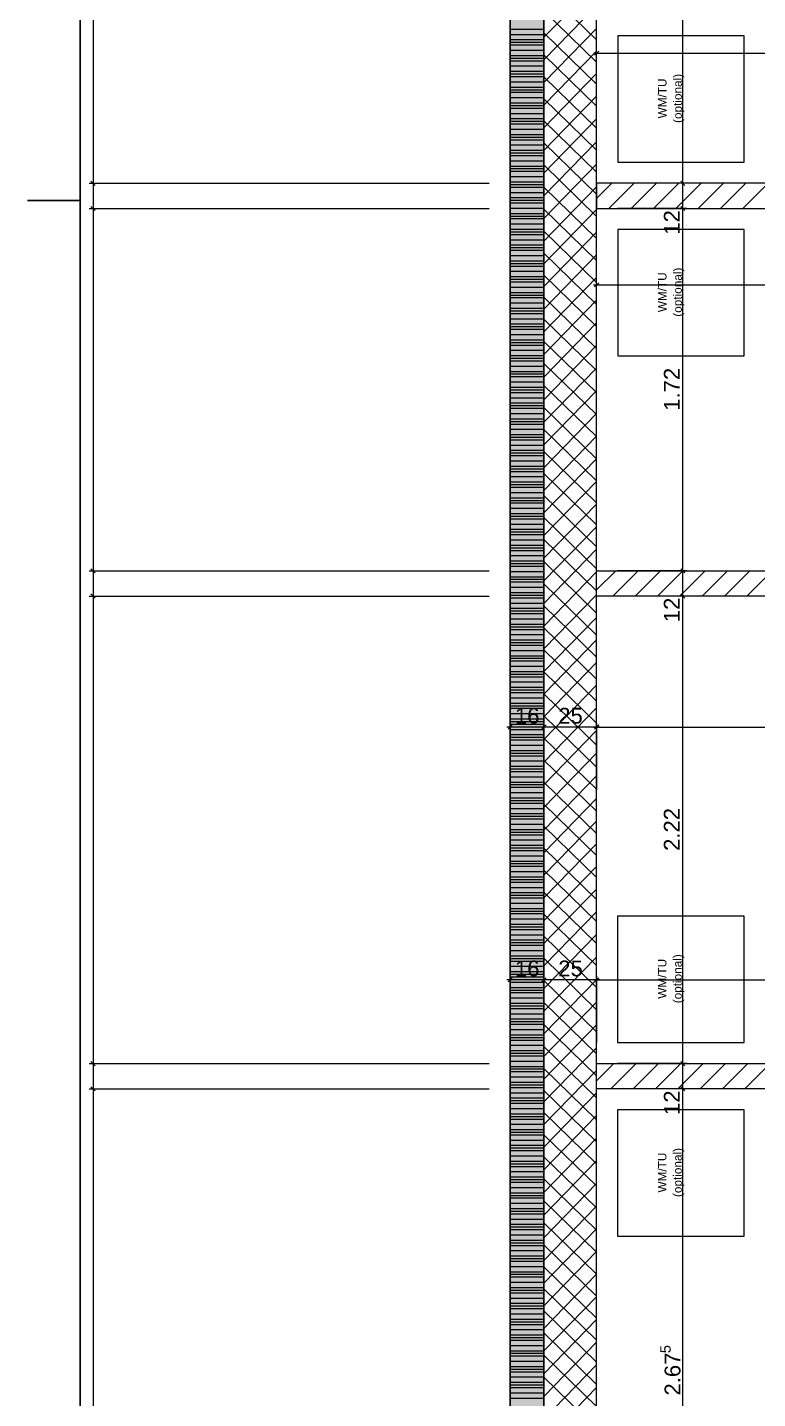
# Model space of a CAD drawing. Extents: x 0 to 1189, y 0 to 841.
# Drawn here: x 0 to 69.3, y 480.2 to 610.4 of the extents above; entities that cross this region are included whole.
import ezdxf
from ezdxf.lldxf.tags import DXFTag

# ---------------------------------------------------------------- set-up
doc = ezdxf.new("R2010")
doc.units = 0
doc.layers.get('0').update_dxf_attribs({"lineweight": 35})
for name, color, linetype, lineweight in [('211.5 Stahlbeton Kontur', 7, 'Continuous', 25), ('211.5 Stahlbeton Schraffur', 7, 'Continuous', 25), ('211.6 Mauerwerk Kontur', 7, 'Continuous', 25), ('211.6 Mauerwerk Schraffur', 7, 'Continuous', 25), ('225.2 Dämmung Aussen', 7, 'Continuous', 25), ('252.0 Spez. Sanitärapparate', 7, 'Continuous', 25), ('Bemassung', 7, 'Continuous', 25), ('X_Planrahmen', 7, 'Continuous', 25)]:
    doc.layers.add(name, color=color, linetype=linetype, lineweight=lineweight)
doc.styles.get("Standard").update_dxf_attribs({"font": 'arial.ttf'})
tags = doc.linetypes.add('Strich 2_1mm', pattern=[0.15, 0.1, -0.05]).pattern_tags.tags
tags[6:7] = [DXFTag(74, 4), DXFTag(75, 0), DXFTag(340, '0'), DXFTag(46, 1.0), DXFTag(50, 0.0), DXFTag(44, 0.0), DXFTag(45, 0.0)]
tags[4:5] = [DXFTag(74, 4), DXFTag(75, 0), DXFTag(340, '0'), DXFTag(46, 1.0), DXFTag(50, 0.0), DXFTag(44, 0.0), DXFTag(45, 0.0)]
tags = doc.linetypes.add('Wipeout_Contour', pattern=[1, 0, -1]).pattern_tags.tags
tags[6:7] = [DXFTag(74, 4), DXFTag(75, 0), DXFTag(340, '0'), DXFTag(46, 1.0), DXFTag(50, 0.0), DXFTag(44, 0.0), DXFTag(45, 0.0)]
tags[4:5] = [DXFTag(74, 4), DXFTag(75, 0), DXFTag(340, '0'), DXFTag(46, 1.0), DXFTag(50, 0.0), DXFTag(44, 0.0), DXFTag(45, 0.0)]

# ---------------------------------------------------------------- blocks, each defined once
blk = doc.blocks.new('Blockreferenz-A0SO6TNL06')
at = {"color": 0, "linetype": 'ByBlock', "lineweight": -2, "ltscale": 0.25}
for p, q in [((5, 836), (5, 5)), ((5, 594), (0, 594))]:
    blk.add_line(p, q, dxfattribs=at)
blk = doc.blocks.new('Referenz-A0SO6TOG06', base_point=(4.4, 96.7))
at = {"layer": '211.5 Stahlbeton Kontur', "color": 0, "lineweight": 18}
for p, q in [((49.04, 733.42), (49.04, 456.15)), ((54.04, 456.15), (54.04, 733.42))]:
    blk.add_line(p, q, dxfattribs=at)
at = {"layer": '211.5 Stahlbeton Schraffur', "color": 0, "lineweight": 13}
for p, q in [((49.04, 609.5), (54.04, 614.65)), ((54.04, 609.25), (49.04, 614.12)), ((49.04, 607.35), (54.04, 612.5)), ((54.04, 607.15), (49.04, 612.03)), ((49.04, 605.2), (54.04, 610.35)), ((54.04, 605.06), (49.04, 609.93)), ((49.04, 603.05), (54.04, 608.2)), ((54.04, 602.97), (49.04, 607.84)), ((49.04, 600.9), (54.04, 606.05)), ((54.04, 600.88), (49.04, 605.75)), ((49.04, 598.75), (54.04, 603.9)), ((54.04, 598.78), (49.04, 603.66)), ((49.04, 596.6), (54.04, 601.75)), ((54.04, 596.69), (49.04, 601.56)), ((49.04, 594.45), (54.04, 599.59)), ((54.04, 594.6), (49.04, 599.47)), ((49.04, 592.3), (54.04, 597.44)), ((54.04, 592.5), (49.04, 597.38)), ((49.04, 590.14), (54.04, 595.29)), ((54.04, 590.41), (49.04, 595.28)), ((54.04, 588.32), (49.04, 593.19)), ((49.04, 587.99), (54.04, 593.14)), ((54.04, 586.23), (49.04, 591.1)), ((49.04, 585.84), (54.04, 590.99)), ((54.04, 584.13), (49.04, 589.01)), ((49.04, 583.69), (54.04, 588.84)), ((54.04, 582.04), (49.04, 586.91)), ((49.04, 581.54), (54.04, 586.69)), ((54.04, 579.95), (49.04, 584.82)), ((49.04, 579.39), (54.04, 584.54)), ((54.04, 577.85), (49.04, 582.73)), ((49.04, 577.24), (54.04, 582.39)), ((54.04, 575.76), (49.04, 580.63)), ((49.04, 575.09), (54.04, 580.24)), ((54.04, 573.67), (49.04, 578.54)), ((49.04, 572.94), (54.04, 578.08)), ((54.04, 571.58), (49.04, 576.45)), ((49.04, 570.79), (54.04, 575.93)), ((54.04, 569.48), (49.04, 574.36)), ((49.04, 568.63), (54.04, 573.78)), ((54.04, 567.39), (49.04, 572.26)), ((49.04, 566.48), (54.04, 571.63)), ((54.04, 565.3), (49.04, 570.17)), ((49.04, 564.33), (54.04, 569.48)), ((54.04, 563.2), (49.04, 568.08)), ((49.04, 562.18), (54.04, 567.33)), ((54.04, 561.11), (49.04, 565.98)), ((49.04, 560.03), (54.04, 565.18)), ((54.04, 559.02), (49.04, 563.89)), ((49.04, 557.88), (54.04, 563.03)), ((54.04, 556.93), (49.04, 561.8)), ((49.04, 555.73), (54.04, 560.88)), ((54.04, 554.83), (49.04, 559.71)), ((49.04, 553.58), (54.04, 558.73)), ((54.04, 552.74), (49.04, 557.61)), ((49.04, 551.43), (54.04, 556.57)), ((54.04, 550.65), (49.04, 555.52)), ((49.04, 549.28), (54.04, 554.42)), ((54.04, 548.55), (49.04, 553.43)), ((49.04, 547.12), (54.04, 552.27)), ((54.04, 546.46), (49.04, 551.33)), ((49.04, 544.97), (54.04, 550.12)), ((54.04, 544.37), (49.04, 549.24)), ((49.04, 542.82), (54.04, 547.97)), ((54.04, 542.28), (49.04, 547.15)), ((49.04, 540.67), (54.04, 545.82)), ((54.04, 540.18), (49.04, 545.06)), ((49.04, 538.52), (54.04, 543.67)), ((54.04, 538.09), (49.04, 542.96)), ((49.04, 536.37), (54.04, 541.52)), ((54.04, 536), (49.04, 540.87)), ((49.04, 534.22), (54.04, 539.37)), ((54.04, 533.9), (49.04, 538.78)), ((49.04, 532.07), (54.04, 537.22)), ((54.04, 531.81), (49.04, 536.68)), ((49.04, 529.92), (54.04, 535.06)), ((54.04, 529.72), (49.04, 534.59)), ((49.04, 527.77), (54.04, 532.91)), ((54.04, 527.63), (49.04, 532.5)), ((49.04, 525.61), (54.04, 530.76)), ((54.04, 525.53), (49.04, 530.41)), ((49.04, 523.46), (54.04, 528.61)), ((54.04, 523.44), (49.04, 528.31)), ((49.04, 521.31), (54.04, 526.46)), ((54.04, 521.35), (49.04, 526.22)), ((49.04, 519.16), (54.04, 524.31)), ((54.04, 519.26), (49.04, 524.13)), ((49.04, 517.01), (54.04, 522.16)), ((54.04, 517.16), (49.04, 522.04)), ((49.04, 514.86), (54.04, 520.01)), ((54.04, 515.07), (49.04, 519.94)), ((49.04, 512.71), (54.04, 517.86)), ((54.04, 512.98), (49.04, 517.85)), ((54.04, 510.88), (49.04, 515.76)), ((49.04, 510.56), (54.04, 515.71)), ((54.04, 508.79), (49.04, 513.66)), ((49.04, 508.41), (54.04, 513.55)), ((54.04, 506.7), (49.04, 511.57)), ((49.04, 506.26), (54.04, 511.4)), ((54.04, 504.61), (49.04, 509.48)), ((49.04, 504.1), (54.04, 509.25)), ((54.04, 502.51), (49.04, 507.39)), ((49.04, 501.95), (54.04, 507.1)), ((54.04, 500.42), (49.04, 505.29)), ((49.04, 499.8), (54.04, 504.95)), ((54.04, 498.33), (49.04, 503.2)), ((49.04, 497.65), (54.04, 502.8)), ((54.04, 496.23), (49.04, 501.11)), ((49.04, 495.5), (54.04, 500.65)), ((54.04, 494.14), (49.04, 499.01)), ((49.04, 493.35), (54.04, 498.5)), ((54.04, 492.05), (49.04, 496.92)), ((49.04, 491.2), (54.04, 496.35)), ((54.04, 489.96), (49.04, 494.83)), ((49.04, 489.05), (54.04, 494.2)), ((54.04, 487.86), (49.04, 492.74)), ((49.04, 486.9), (54.04, 492.04)), ((54.04, 485.77), (49.04, 490.64)), ((49.04, 484.75), (54.04, 489.89)), ((54.04, 483.68), (49.04, 488.55)), ((49.04, 482.59), (54.04, 487.74)), ((54.04, 481.58), (49.04, 486.46)), ((49.04, 480.44), (54.04, 485.59)), ((54.04, 479.49), (49.04, 484.36)), ((49.04, 478.29), (54.04, 483.44)), ((54.04, 477.4), (49.04, 482.27)), ((49.04, 476.14), (54.04, 481.29))]:
    blk.add_line(p, q, dxfattribs=at)
at = {"layer": '211.6 Mauerwerk Kontur', "color": 0, "lineweight": 18}
for p, q in [((54.04, 595.64), (54.04, 593.24)), ((135.34, 595.64), (54.04, 595.64)), ((54.04, 593.24), (135.34, 593.24)), ((54.04, 556.44), (54.04, 558.84)), ((54.04, 558.84), (135.34, 558.84)), ((135.34, 556.44), (54.04, 556.44)), ((54.04, 512.04), (135.34, 512.04)), ((121.94, 509.64), (54.04, 509.64))]:
    blk.add_line(p, q, dxfattribs=at)
at = {"layer": '211.6 Mauerwerk Kontur', "color": 0, "lineweight": 13}
blk.add_line((54.04, 509.64), (54.04, 512.04), dxfattribs=at)
at = {"layer": '211.6 Mauerwerk Schraffur', "color": 0, "lineweight": 13}
for p, q in [((54.04, 594.2), (55.49, 595.64)), ((55.21, 593.24), (57.61, 595.64)), ((57.33, 593.24), (59.73, 595.64)), ((59.45, 593.24), (61.85, 595.64)), ((61.57, 593.24), (63.97, 595.64)), ((63.69, 593.24), (66.09, 595.64)), ((65.82, 593.24), (68.22, 595.64)), ((67.94, 593.24), (70.34, 595.64)), ((54.04, 557.02), (55.87, 558.84)), ((55.59, 556.44), (57.99, 558.84)), ((57.71, 556.44), (60.11, 558.84)), ((59.83, 556.44), (62.23, 558.84)), ((61.95, 556.44), (64.35, 558.84)), ((64.07, 556.44), (66.47, 558.84)), ((66.19, 556.44), (68.59, 558.84)), ((68.31, 556.44), (70.71, 558.84)), ((54.04, 510.41), (55.67, 512.04)), ((55.39, 509.64), (57.79, 512.04)), ((57.51, 509.64), (59.91, 512.04)), ((59.63, 509.64), (62.03, 512.04)), ((61.76, 509.64), (64.16, 512.04)), ((63.88, 509.64), (66.28, 512.04)), ((66, 509.64), (68.4, 512.04)), ((68.12, 509.64), (70.52, 512.04))]:
    blk.add_line(p, q, dxfattribs=at)
at = {"layer": '225.2 Dämmung Aussen', "color": 0, "linetype": 'Wipeout_Contour', "lineweight": 0, "ltscale": 21.881514}
for p, q in [((45.85, 733.42), (45.85, 456.15)), ((45.85, 733.42), (45.85, 456.15)), ((45.85, 733.42), (45.85, 456.15)), ((49.04, 456.15), (49.04, 733.42)), ((49.04, 456.15), (49.04, 733.42)), ((49.04, 456.15), (49.04, 733.42))]:
    blk.add_line(p, q, dxfattribs=at)
at = {"layer": '225.2 Dämmung Aussen', "color": 0, "lineweight": 13}
for p, q in [((45.85, 456.15), (45.85, 733.42)), ((49.04, 733.42), (49.04, 456.15)), ((45.85, 610.28), (49.04, 610.28)), ((45.85, 609.78), (49.04, 609.78)), ((45.85, 609.78), (49.04, 609.78)), ((45.85, 609.78), (49.04, 609.78)), ((45.85, 609.28), (49.04, 609.28)), ((45.85, 609.03), (49.04, 609.03)), ((45.85, 609.03), (49.04, 609.03)), ((45.85, 608.78), (49.04, 608.78)), ((45.85, 608.28), (49.04, 608.28)), ((45.85, 608.28), (49.04, 608.28)), ((45.85, 608.28), (49.04, 608.28)), ((45.85, 607.78), (49.04, 607.78)), ((45.85, 607.53), (49.04, 607.53)), ((45.85, 607.53), (49.04, 607.53)), ((45.85, 607.28), (49.04, 607.28)), ((45.85, 606.78), (49.04, 606.78)), ((45.85, 606.78), (49.04, 606.78)), ((45.85, 606.78), (49.04, 606.78)), ((45.85, 606.28), (49.04, 606.28)), ((45.85, 606.03), (49.04, 606.03)), ((45.85, 606.03), (49.04, 606.03)), ((45.85, 605.78), (49.04, 605.78)), ((45.85, 605.28), (49.04, 605.28)), ((45.85, 605.28), (49.04, 605.28)), ((45.85, 605.28), (49.04, 605.28)), ((45.85, 604.78), (49.04, 604.78)), ((45.85, 604.53), (49.04, 604.53)), ((45.85, 604.53), (49.04, 604.53)), ((45.85, 604.28), (49.04, 604.28)), ((45.85, 603.78), (49.04, 603.78)), ((45.85, 603.78), (49.04, 603.78)), ((45.85, 603.78), (49.04, 603.78)), ((45.85, 603.28), (49.04, 603.28)), ((45.85, 603.03), (49.04, 603.03)), ((45.85, 603.03), (49.04, 603.03)), ((45.85, 602.78), (49.04, 602.78)), ((45.85, 602.28), (49.04, 602.28)), ((45.85, 602.28), (49.04, 602.28)), ((45.85, 602.28), (49.04, 602.28)), ((45.85, 601.78), (49.04, 601.78)), ((45.85, 601.53), (49.04, 601.53)), ((45.85, 601.53), (49.04, 601.53)), ((45.85, 601.28), (49.04, 601.28)), ((45.85, 600.78), (49.04, 600.78)), ((45.85, 600.78), (49.04, 600.78)), ((45.85, 600.78), (49.04, 600.78)), ((45.85, 600.28), (49.04, 600.28)), ((45.85, 600.03), (49.04, 600.03)), ((45.85, 600.03), (49.04, 600.03)), ((45.85, 599.78), (49.04, 599.78)), ((45.85, 599.28), (49.04, 599.28)), ((45.85, 599.28), (49.04, 599.28)), ((45.85, 599.28), (49.04, 599.28)), ((45.85, 598.78), (49.04, 598.78)), ((45.85, 598.53), (49.04, 598.53)), ((45.85, 598.53), (49.04, 598.53)), ((45.85, 598.28), (49.04, 598.28)), ((45.85, 597.78), (49.04, 597.78)), ((45.85, 597.78), (49.04, 597.78)), ((45.85, 597.78), (49.04, 597.78)), ((45.85, 597.28), (49.04, 597.28)), ((45.85, 597.03), (49.04, 597.03)), ((45.85, 597.03), (49.04, 597.03)), ((45.85, 596.78), (49.04, 596.78)), ((45.85, 596.28), (49.04, 596.28)), ((45.85, 596.28), (49.04, 596.28)), ((45.85, 596.28), (49.04, 596.28)), ((45.85, 595.78), (49.04, 595.78)), ((45.85, 595.53), (49.04, 595.53)), ((45.85, 595.53), (49.04, 595.53)), ((45.85, 595.28), (49.04, 595.28)), ((45.85, 594.78), (49.04, 594.78)), ((45.85, 594.78), (49.04, 594.78)), ((45.85, 594.78), (49.04, 594.78)), ((45.85, 594.28), (49.04, 594.28)), ((45.85, 594.03), (49.04, 594.03)), ((45.85, 594.03), (49.04, 594.03)), ((45.85, 593.78), (49.04, 593.78)), ((45.85, 593.28), (49.04, 593.28)), ((45.85, 593.28), (49.04, 593.28)), ((45.85, 593.28), (49.04, 593.28)), ((45.85, 592.78), (49.04, 592.78)), ((45.85, 592.53), (49.04, 592.53)), ((45.85, 592.53), (49.04, 592.53)), ((45.85, 592.28), (49.04, 592.28)), ((45.85, 591.78), (49.04, 591.78)), ((45.85, 591.78), (49.04, 591.78)), ((45.85, 591.78), (49.04, 591.78)), ((45.85, 591.28), (49.04, 591.28)), ((45.85, 591.03), (49.04, 591.03)), ((45.85, 591.03), (49.04, 591.03)), ((45.85, 590.78), (49.04, 590.78)), ((45.85, 590.28), (49.04, 590.28)), ((45.85, 590.28), (49.04, 590.28)), ((45.85, 590.28), (49.04, 590.28)), ((45.85, 589.78), (49.04, 589.78)), ((45.85, 589.53), (49.04, 589.53)), ((45.85, 589.53), (49.04, 589.53)), ((45.85, 589.28), (49.04, 589.28)), ((45.85, 588.78), (49.04, 588.78)), ((45.85, 588.78), (49.04, 588.78)), ((45.85, 588.78), (49.04, 588.78)), ((45.85, 588.28), (49.04, 588.28)), ((45.85, 588.03), (49.04, 588.03)), ((45.85, 588.03), (49.04, 588.03)), ((45.85, 587.78), (49.04, 587.78)), ((45.85, 587.28), (49.04, 587.28)), ((45.85, 587.28), (49.04, 587.28)), ((45.85, 587.28), (49.04, 587.28)), ((45.85, 586.78), (49.04, 586.78)), ((45.85, 586.53), (49.04, 586.53)), ((45.85, 586.53), (49.04, 586.53)), ((45.85, 586.28), (49.04, 586.28)), ((45.85, 585.78), (49.04, 585.78)), ((45.85, 585.78), (49.04, 585.78)), ((45.85, 585.78), (49.04, 585.78)), ((45.85, 585.28), (49.04, 585.28)), ((45.85, 585.03), (49.04, 585.03)), ((45.85, 585.03), (49.04, 585.03)), ((45.85, 584.78), (49.04, 584.78)), ((45.85, 584.28), (49.04, 584.28)), ((45.85, 584.28), (49.04, 584.28)), ((45.85, 584.28), (49.04, 584.28)), ((45.85, 583.78), (49.04, 583.78)), ((45.85, 583.53), (49.04, 583.53)), ((45.85, 583.53), (49.04, 583.53)), ((45.85, 583.28), (49.04, 583.28)), ((45.85, 582.78), (49.04, 582.78)), ((45.85, 582.78), (49.04, 582.78)), ((45.85, 582.78), (49.04, 582.78)), ((45.85, 582.28), (49.04, 582.28)), ((45.85, 582.03), (49.04, 582.03)), ((45.85, 582.03), (49.04, 582.03)), ((45.85, 581.78), (49.04, 581.78)), ((45.85, 581.28), (49.04, 581.28)), ((45.85, 581.28), (49.04, 581.28)), ((45.85, 581.28), (49.04, 581.28)), ((45.85, 580.78), (49.04, 580.78)), ((45.85, 580.53), (49.04, 580.53)), ((45.85, 580.53), (49.04, 580.53)), ((45.85, 580.28), (49.04, 580.28)), ((45.85, 579.78), (49.04, 579.78)), ((45.85, 579.78), (49.04, 579.78)), ((45.85, 579.78), (49.04, 579.78)), ((45.85, 579.28), (49.04, 579.28)), ((45.85, 579.03), (49.04, 579.03)), ((45.85, 579.03), (49.04, 579.03)), ((45.85, 578.78), (49.04, 578.78)), ((45.85, 578.28), (49.04, 578.28)), ((45.85, 578.28), (49.04, 578.28)), ((45.85, 578.28), (49.04, 578.28)), ((45.85, 577.78), (49.04, 577.78)), ((45.85, 577.53), (49.04, 577.53)), ((45.85, 577.53), (49.04, 577.53)), ((45.85, 577.28), (49.04, 577.28)), ((45.85, 576.78), (49.04, 576.78)), ((45.85, 576.78), (49.04, 576.78)), ((45.85, 576.78), (49.04, 576.78)), ((45.85, 576.28), (49.04, 576.28)), ((45.85, 576.03), (49.04, 576.03)), ((45.85, 576.03), (49.04, 576.03)), ((45.85, 575.78), (49.04, 575.78)), ((45.85, 575.28), (49.04, 575.28)), ((45.85, 575.28), (49.04, 575.28)), ((45.85, 575.28), (49.04, 575.28)), ((45.85, 574.78), (49.04, 574.78)), ((45.85, 574.53), (49.04, 574.53)), ((45.85, 574.53), (49.04, 574.53)), ((45.85, 574.28), (49.04, 574.28)), ((45.85, 573.78), (49.04, 573.78)), ((45.85, 573.78), (49.04, 573.78)), ((45.85, 573.78), (49.04, 573.78)), ((45.85, 573.28), (49.04, 573.28)), ((45.85, 573.03), (49.04, 573.03)), ((45.85, 573.03), (49.04, 573.03)), ((45.85, 572.78), (49.04, 572.78)), ((45.85, 572.28), (49.04, 572.28)), ((45.85, 572.28), (49.04, 572.28)), ((45.85, 572.28), (49.04, 572.28)), ((45.85, 571.78), (49.04, 571.78)), ((45.85, 571.53), (49.04, 571.53)), ((45.85, 571.53), (49.04, 571.53)), ((45.85, 571.28), (49.04, 571.28)), ((45.85, 570.78), (49.04, 570.78)), ((45.85, 570.78), (49.04, 570.78)), ((45.85, 570.78), (49.04, 570.78)), ((45.85, 570.28), (49.04, 570.28)), ((45.85, 570.03), (49.04, 570.03)), ((45.85, 570.03), (49.04, 570.03)), ((45.85, 569.78), (49.04, 569.78)), ((45.85, 569.28), (49.04, 569.28)), ((45.85, 569.28), (49.04, 569.28)), ((45.85, 569.28), (49.04, 569.28)), ((45.85, 568.78), (49.04, 568.78)), ((45.85, 568.53), (49.04, 568.53)), ((45.85, 568.53), (49.04, 568.53)), ((45.85, 568.28), (49.04, 568.28)), ((45.85, 567.78), (49.04, 567.78)), ((45.85, 567.78), (49.04, 567.78)), ((45.85, 567.78), (49.04, 567.78)), ((45.85, 567.28), (49.04, 567.28)), ((45.85, 567.03), (49.04, 567.03)), ((45.85, 567.03), (49.04, 567.03)), ((45.85, 566.78), (49.04, 566.78)), ((45.85, 566.28), (49.04, 566.28)), ((45.85, 566.28), (49.04, 566.28)), ((45.85, 566.28), (49.04, 566.28)), ((45.85, 565.78), (49.04, 565.78)), ((45.85, 565.53), (49.04, 565.53)), ((45.85, 565.53), (49.04, 565.53)), ((45.85, 565.28), (49.04, 565.28)), ((45.85, 564.78), (49.04, 564.78)), ((45.85, 564.78), (49.04, 564.78)), ((45.85, 564.78), (49.04, 564.78)), ((45.85, 564.28), (49.04, 564.28)), ((45.85, 564.03), (49.04, 564.03)), ((45.85, 564.03), (49.04, 564.03)), ((45.85, 563.78), (49.04, 563.78)), ((45.85, 563.28), (49.04, 563.28)), ((45.85, 563.28), (49.04, 563.28)), ((45.85, 563.28), (49.04, 563.28)), ((45.85, 562.78), (49.04, 562.78)), ((45.85, 562.53), (49.04, 562.53)), ((45.85, 562.53), (49.04, 562.53)), ((45.85, 562.28), (49.04, 562.28)), ((45.85, 561.78), (49.04, 561.78)), ((45.85, 561.78), (49.04, 561.78)), ((45.85, 561.78), (49.04, 561.78)), ((45.85, 561.28), (49.04, 561.28)), ((45.85, 561.03), (49.04, 561.03)), ((45.85, 561.03), (49.04, 561.03)), ((45.85, 560.78), (49.04, 560.78)), ((45.85, 560.28), (49.04, 560.28)), ((45.85, 560.28), (49.04, 560.28)), ((45.85, 560.28), (49.04, 560.28)), ((45.85, 559.78), (49.04, 559.78)), ((45.85, 559.53), (49.04, 559.53)), ((45.85, 559.53), (49.04, 559.53)), ((45.85, 559.28), (49.04, 559.28)), ((45.85, 558.78), (49.04, 558.78)), ((45.85, 558.78), (49.04, 558.78)), ((45.85, 558.78), (49.04, 558.78)), ((45.85, 558.28), (49.04, 558.28)), ((45.85, 558.03), (49.04, 558.03)), ((45.85, 558.03), (49.04, 558.03)), ((45.85, 557.78), (49.04, 557.78)), ((45.85, 557.28), (49.04, 557.28)), ((45.85, 557.28), (49.04, 557.28)), ((45.85, 557.28), (49.04, 557.28)), ((45.85, 556.78), (49.04, 556.78)), ((45.85, 556.53), (49.04, 556.53)), ((45.85, 556.53), (49.04, 556.53)), ((45.85, 556.28), (49.04, 556.28)), ((45.85, 555.78), (49.04, 555.78)), ((45.85, 555.78), (49.04, 555.78)), ((45.85, 555.78), (49.04, 555.78)), ((45.85, 555.28), (49.04, 555.28)), ((45.85, 555.03), (49.04, 555.03)), ((45.85, 555.03), (49.04, 555.03)), ((45.85, 554.78), (49.04, 554.78)), ((45.85, 554.28), (49.04, 554.28)), ((45.85, 554.28), (49.04, 554.28)), ((45.85, 554.28), (49.04, 554.28)), ((45.85, 553.78), (49.04, 553.78)), ((45.85, 553.53), (49.04, 553.53)), ((45.85, 553.53), (49.04, 553.53)), ((45.85, 553.28), (49.04, 553.28)), ((45.85, 552.78), (49.04, 552.78)), ((45.85, 552.78), (49.04, 552.78)), ((45.85, 552.78), (49.04, 552.78)), ((45.85, 552.28), (49.04, 552.28)), ((45.85, 552.03), (49.04, 552.03)), ((45.85, 552.03), (49.04, 552.03)), ((45.85, 551.78), (49.04, 551.78)), ((45.85, 551.28), (49.04, 551.28)), ((45.85, 551.28), (49.04, 551.28)), ((45.85, 551.28), (49.04, 551.28)), ((45.85, 550.78), (49.04, 550.78)), ((45.85, 550.53), (49.04, 550.53)), ((45.85, 550.53), (49.04, 550.53)), ((45.85, 550.28), (49.04, 550.28)), ((45.85, 549.78), (49.04, 549.78)), ((45.85, 549.78), (49.04, 549.78)), ((45.85, 549.78), (49.04, 549.78)), ((45.85, 549.28), (49.04, 549.28)), ((45.85, 549.03), (49.04, 549.03)), ((45.85, 549.03), (49.04, 549.03)), ((45.85, 548.78), (49.04, 548.78)), ((45.85, 548.28), (49.04, 548.28)), ((45.85, 548.28), (49.04, 548.28)), ((45.85, 548.28), (49.04, 548.28)), ((45.85, 547.78), (49.04, 547.78)), ((45.85, 547.53), (49.04, 547.53)), ((45.85, 547.53), (49.04, 547.53)), ((45.85, 547.28), (49.04, 547.28)), ((45.85, 546.78), (49.04, 546.78)), ((45.85, 546.78), (49.04, 546.78)), ((45.85, 546.78), (49.04, 546.78)), ((45.85, 546.28), (49.04, 546.28)), ((45.85, 546.03), (49.04, 546.03)), ((45.85, 546.03), (49.04, 546.03)), ((45.85, 545.78), (49.04, 545.78)), ((45.85, 545.28), (49.04, 545.28)), ((45.85, 545.28), (49.04, 545.28)), ((45.85, 545.28), (49.04, 545.28)), ((45.85, 544.78), (49.04, 544.78)), ((45.85, 544.53), (49.04, 544.53)), ((45.85, 544.53), (49.04, 544.53)), ((45.85, 544.28), (49.04, 544.28)), ((45.85, 543.78), (49.04, 543.78)), ((45.85, 543.78), (49.04, 543.78)), ((45.85, 543.78), (49.04, 543.78)), ((45.85, 543.28), (49.04, 543.28)), ((45.85, 543.03), (49.04, 543.03)), ((45.85, 543.03), (49.04, 543.03)), ((45.85, 542.78), (49.04, 542.78)), ((45.85, 542.28), (49.04, 542.28)), ((45.85, 542.28), (49.04, 542.28)), ((45.85, 542.28), (49.04, 542.28)), ((45.85, 541.78), (49.04, 541.78)), ((45.85, 541.53), (49.04, 541.53)), ((45.85, 541.53), (49.04, 541.53)), ((45.85, 541.28), (49.04, 541.28)), ((45.85, 540.78), (49.04, 540.78)), ((45.85, 540.78), (49.04, 540.78)), ((45.85, 540.78), (49.04, 540.78)), ((45.85, 540.28), (49.04, 540.28)), ((45.85, 540.03), (49.04, 540.03)), ((45.85, 540.03), (49.04, 540.03)), ((45.85, 539.78), (49.04, 539.78)), ((45.85, 539.28), (49.04, 539.28)), ((45.85, 539.28), (49.04, 539.28)), ((45.85, 539.28), (49.04, 539.28)), ((45.85, 538.78), (49.04, 538.78)), ((45.85, 538.53), (49.04, 538.53)), ((45.85, 538.53), (49.04, 538.53)), ((45.85, 538.28), (49.04, 538.28)), ((45.85, 537.78), (49.04, 537.78)), ((45.85, 537.78), (49.04, 537.78)), ((45.85, 537.78), (49.04, 537.78)), ((45.85, 537.28), (49.04, 537.28)), ((45.85, 537.03), (49.04, 537.03)), ((45.85, 537.03), (49.04, 537.03)), ((45.85, 536.78), (49.04, 536.78)), ((45.85, 536.28), (49.04, 536.28)), ((45.85, 536.28), (49.04, 536.28)), ((45.85, 536.28), (49.04, 536.28)), ((45.85, 535.78), (49.04, 535.78)), ((45.85, 535.53), (49.04, 535.53)), ((45.85, 535.53), (49.04, 535.53)), ((45.85, 535.28), (49.04, 535.28)), ((45.85, 534.78), (49.04, 534.78)), ((45.85, 534.78), (49.04, 534.78)), ((45.85, 534.78), (49.04, 534.78)), ((45.85, 534.28), (49.04, 534.28)), ((45.85, 534.03), (49.04, 534.03)), ((45.85, 534.03), (49.04, 534.03)), ((45.85, 533.78), (49.04, 533.78)), ((45.85, 533.28), (49.04, 533.28)), ((45.85, 533.28), (49.04, 533.28)), ((45.85, 533.28), (49.04, 533.28)), ((45.85, 532.78), (49.04, 532.78)), ((45.85, 532.53), (49.04, 532.53)), ((45.85, 532.53), (49.04, 532.53)), ((45.85, 532.28), (49.04, 532.28)), ((45.85, 531.78), (49.04, 531.78)), ((45.85, 531.78), (49.04, 531.78)), ((45.85, 531.78), (49.04, 531.78)), ((45.85, 531.28), (49.04, 531.28)), ((45.85, 531.03), (49.04, 531.03)), ((45.85, 531.03), (49.04, 531.03)), ((45.85, 530.78), (49.04, 530.78)), ((45.85, 530.28), (49.04, 530.28)), ((45.85, 530.28), (49.04, 530.28)), ((45.85, 530.28), (49.04, 530.28)), ((45.85, 529.78), (49.04, 529.78)), ((45.85, 529.53), (49.04, 529.53)), ((45.85, 529.53), (49.04, 529.53)), ((45.85, 529.28), (49.04, 529.28)), ((45.85, 528.78), (49.04, 528.78)), ((45.85, 528.78), (49.04, 528.78)), ((45.85, 528.78), (49.04, 528.78)), ((45.85, 528.28), (49.04, 528.28)), ((45.85, 528.03), (49.04, 528.03)), ((45.85, 528.03), (49.04, 528.03)), ((45.85, 527.78), (49.04, 527.78)), ((45.85, 527.28), (49.04, 527.28)), ((45.85, 527.28), (49.04, 527.28)), ((45.85, 527.28), (49.04, 527.28)), ((45.85, 526.78), (49.04, 526.78)), ((45.85, 526.53), (49.04, 526.53)), ((45.85, 526.53), (49.04, 526.53)), ((45.85, 526.28), (49.04, 526.28)), ((45.85, 525.78), (49.04, 525.78)), ((45.85, 525.78), (49.04, 525.78)), ((45.85, 525.78), (49.04, 525.78)), ((45.85, 525.28), (49.04, 525.28)), ((45.85, 525.03), (49.04, 525.03)), ((45.85, 525.03), (49.04, 525.03)), ((45.85, 524.78), (49.04, 524.78)), ((45.85, 524.28), (49.04, 524.28)), ((45.85, 524.28), (49.04, 524.28)), ((45.85, 524.28), (49.04, 524.28)), ((45.85, 523.78), (49.04, 523.78)), ((45.85, 523.53), (49.04, 523.53)), ((45.85, 523.53), (49.04, 523.53)), ((45.85, 523.28), (49.04, 523.28)), ((45.85, 522.78), (49.04, 522.78)), ((45.85, 522.78), (49.04, 522.78)), ((45.85, 522.78), (49.04, 522.78)), ((45.85, 522.28), (49.04, 522.28)), ((45.85, 522.03), (49.04, 522.03)), ((45.85, 522.03), (49.04, 522.03)), ((45.85, 521.78), (49.04, 521.78)), ((45.85, 521.28), (49.04, 521.28)), ((45.85, 521.28), (49.04, 521.28)), ((45.85, 521.28), (49.04, 521.28)), ((45.85, 520.78), (49.04, 520.78)), ((45.85, 520.53), (49.04, 520.53)), ((45.85, 520.53), (49.04, 520.53)), ((45.85, 520.28), (49.04, 520.28)), ((45.85, 519.78), (49.04, 519.78)), ((45.85, 519.78), (49.04, 519.78)), ((45.85, 519.78), (49.04, 519.78)), ((45.85, 519.28), (49.04, 519.28)), ((45.85, 519.03), (49.04, 519.03)), ((45.85, 519.03), (49.04, 519.03)), ((45.85, 518.78), (49.04, 518.78)), ((45.85, 518.28), (49.04, 518.28)), ((45.85, 518.28), (49.04, 518.28)), ((45.85, 518.28), (49.04, 518.28)), ((45.85, 517.78), (49.04, 517.78)), ((45.85, 517.53), (49.04, 517.53)), ((45.85, 517.53), (49.04, 517.53)), ((45.85, 517.28), (49.04, 517.28)), ((45.85, 516.78), (49.04, 516.78)), ((45.85, 516.78), (49.04, 516.78)), ((45.85, 516.78), (49.04, 516.78)), ((45.85, 516.28), (49.04, 516.28)), ((45.85, 516.03), (49.04, 516.03)), ((45.85, 516.03), (49.04, 516.03)), ((45.85, 515.78), (49.04, 515.78)), ((45.85, 515.28), (49.04, 515.28)), ((45.85, 515.28), (49.04, 515.28)), ((45.85, 515.28), (49.04, 515.28)), ((45.85, 514.78), (49.04, 514.78)), ((45.85, 514.53), (49.04, 514.53)), ((45.85, 514.53), (49.04, 514.53)), ((45.85, 514.28), (49.04, 514.28)), ((45.85, 513.78), (49.04, 513.78)), ((45.85, 513.78), (49.04, 513.78)), ((45.85, 513.78), (49.04, 513.78)), ((45.85, 513.28), (49.04, 513.28)), ((45.85, 513.03), (49.04, 513.03)), ((45.85, 513.03), (49.04, 513.03)), ((45.85, 512.78), (49.04, 512.78)), ((45.85, 512.28), (49.04, 512.28)), ((45.85, 512.28), (49.04, 512.28)), ((45.85, 512.28), (49.04, 512.28)), ((45.85, 511.78), (49.04, 511.78)), ((45.85, 511.53), (49.04, 511.53)), ((45.85, 511.53), (49.04, 511.53)), ((45.85, 511.28), (49.04, 511.28)), ((45.85, 510.78), (49.04, 510.78)), ((45.85, 510.78), (49.04, 510.78)), ((45.85, 510.78), (49.04, 510.78)), ((45.85, 510.28), (49.04, 510.28)), ((45.85, 510.03), (49.04, 510.03)), ((45.85, 510.03), (49.04, 510.03)), ((45.85, 509.78), (49.04, 509.78)), ((45.85, 509.28), (49.04, 509.28)), ((45.85, 509.28), (49.04, 509.28)), ((45.85, 509.28), (49.04, 509.28)), ((45.85, 508.78), (49.04, 508.78)), ((45.85, 508.53), (49.04, 508.53)), ((45.85, 508.53), (49.04, 508.53)), ((45.85, 508.28), (49.04, 508.28)), ((45.85, 507.78), (49.04, 507.78)), ((45.85, 507.78), (49.04, 507.78)), ((45.85, 507.78), (49.04, 507.78)), ((45.85, 507.28), (49.04, 507.28)), ((45.85, 507.03), (49.04, 507.03)), ((45.85, 507.03), (49.04, 507.03)), ((45.85, 506.78), (49.04, 506.78)), ((45.85, 506.28), (49.04, 506.28)), ((45.85, 506.28), (49.04, 506.28)), ((45.85, 506.28), (49.04, 506.28)), ((45.85, 505.78), (49.04, 505.78)), ((45.85, 505.53), (49.04, 505.53)), ((45.85, 505.53), (49.04, 505.53)), ((45.85, 505.28), (49.04, 505.28)), ((45.85, 504.78), (49.04, 504.78)), ((45.85, 504.78), (49.04, 504.78)), ((45.85, 504.78), (49.04, 504.78)), ((45.85, 504.28), (49.04, 504.28)), ((45.85, 504.03), (49.04, 504.03)), ((45.85, 504.03), (49.04, 504.03)), ((45.85, 503.78), (49.04, 503.78)), ((45.85, 503.28), (49.04, 503.28)), ((45.85, 503.28), (49.04, 503.28)), ((45.85, 503.28), (49.04, 503.28)), ((45.85, 502.78), (49.04, 502.78)), ((45.85, 502.53), (49.04, 502.53)), ((45.85, 502.53), (49.04, 502.53)), ((45.85, 502.28), (49.04, 502.28)), ((45.85, 501.78), (49.04, 501.78)), ((45.85, 501.78), (49.04, 501.78)), ((45.85, 501.78), (49.04, 501.78)), ((45.85, 501.28), (49.04, 501.28)), ((45.85, 501.03), (49.04, 501.03)), ((45.85, 501.03), (49.04, 501.03)), ((45.85, 500.78), (49.04, 500.78)), ((45.85, 500.28), (49.04, 500.28)), ((45.85, 500.28), (49.04, 500.28)), ((45.85, 500.28), (49.04, 500.28)), ((45.85, 499.78), (49.04, 499.78)), ((45.85, 499.53), (49.04, 499.53)), ((45.85, 499.53), (49.04, 499.53)), ((45.85, 499.28), (49.04, 499.28)), ((45.85, 498.78), (49.04, 498.78)), ((45.85, 498.78), (49.04, 498.78)), ((45.85, 498.78), (49.04, 498.78)), ((45.85, 498.28), (49.04, 498.28)), ((45.85, 498.03), (49.04, 498.03)), ((45.85, 498.03), (49.04, 498.03)), ((45.85, 497.78), (49.04, 497.78)), ((45.85, 497.28), (49.04, 497.28)), ((45.85, 497.28), (49.04, 497.28)), ((45.85, 497.28), (49.04, 497.28)), ((45.85, 496.78), (49.04, 496.78)), ((45.85, 496.53), (49.04, 496.53)), ((45.85, 496.53), (49.04, 496.53)), ((45.85, 496.28), (49.04, 496.28)), ((45.85, 495.78), (49.04, 495.78)), ((45.85, 495.78), (49.04, 495.78)), ((45.85, 495.78), (49.04, 495.78)), ((45.85, 495.28), (49.04, 495.28)), ((45.85, 495.03), (49.04, 495.03)), ((45.85, 495.03), (49.04, 495.03)), ((45.85, 494.78), (49.04, 494.78)), ((45.85, 494.28), (49.04, 494.28)), ((45.85, 494.28), (49.04, 494.28)), ((45.85, 494.28), (49.04, 494.28)), ((45.85, 493.78), (49.04, 493.78)), ((45.85, 493.53), (49.04, 493.53)), ((45.85, 493.53), (49.04, 493.53)), ((45.85, 493.28), (49.04, 493.28)), ((45.85, 492.78), (49.04, 492.78)), ((45.85, 492.78), (49.04, 492.78)), ((45.85, 492.78), (49.04, 492.78)), ((45.85, 492.28), (49.04, 492.28)), ((45.85, 492.03), (49.04, 492.03)), ((45.85, 492.03), (49.04, 492.03)), ((45.85, 491.78), (49.04, 491.78)), ((45.85, 491.28), (49.04, 491.28)), ((45.85, 491.28), (49.04, 491.28)), ((45.85, 491.28), (49.04, 491.28)), ((45.85, 490.78), (49.04, 490.78)), ((45.85, 490.53), (49.04, 490.53)), ((45.85, 490.53), (49.04, 490.53)), ((45.85, 490.28), (49.04, 490.28)), ((45.85, 489.78), (49.04, 489.78)), ((45.85, 489.78), (49.04, 489.78)), ((45.85, 489.78), (49.04, 489.78)), ((45.85, 489.28), (49.04, 489.28)), ((45.85, 489.03), (49.04, 489.03)), ((45.85, 489.03), (49.04, 489.03)), ((45.85, 488.78), (49.04, 488.78)), ((45.85, 488.28), (49.04, 488.28)), ((45.85, 488.28), (49.04, 488.28)), ((45.85, 488.28), (49.04, 488.28)), ((45.85, 487.78), (49.04, 487.78)), ((45.85, 487.53), (49.04, 487.53)), ((45.85, 487.53), (49.04, 487.53)), ((45.85, 487.28), (49.04, 487.28)), ((45.85, 486.78), (49.04, 486.78)), ((45.85, 486.78), (49.04, 486.78)), ((45.85, 486.78), (49.04, 486.78)), ((45.85, 486.28), (49.04, 486.28)), ((45.85, 486.03), (49.04, 486.03)), ((45.85, 486.03), (49.04, 486.03)), ((45.85, 485.78), (49.04, 485.78)), ((45.85, 485.28), (49.04, 485.28)), ((45.85, 485.28), (49.04, 485.28)), ((45.85, 485.28), (49.04, 485.28)), ((45.85, 484.78), (49.04, 484.78)), ((45.85, 484.53), (49.04, 484.53)), ((45.85, 484.53), (49.04, 484.53)), ((45.85, 484.28), (49.04, 484.28)), ((45.85, 483.78), (49.04, 483.78)), ((45.85, 483.78), (49.04, 483.78)), ((45.85, 483.78), (49.04, 483.78)), ((45.85, 483.28), (49.04, 483.28)), ((45.85, 483.03), (49.04, 483.03)), ((45.85, 483.03), (49.04, 483.03)), ((45.85, 482.78), (49.04, 482.78)), ((45.85, 482.28), (49.04, 482.28)), ((45.85, 482.28), (49.04, 482.28)), ((45.85, 482.28), (49.04, 482.28)), ((45.85, 481.78), (49.04, 481.78)), ((45.85, 481.53), (49.04, 481.53)), ((45.85, 481.53), (49.04, 481.53)), ((45.85, 481.28), (49.04, 481.28)), ((45.85, 480.78), (49.04, 480.78)), ((45.85, 480.78), (49.04, 480.78)), ((45.85, 480.78), (49.04, 480.78)), ((45.85, 480.28), (49.04, 480.28))]:
    blk.add_line(p, q, dxfattribs=at)
at = {"layer": '225.2 Dämmung Aussen', "color": 7, "linetype": 'Wipeout_Contour', "lineweight": 0, "ltscale": 21.881514, "true_color": 0xffffff}
for points in [[(45.85, 456.15), (49.04, 456.15), (45.85, 733.42)], [(49.04, 456.15), (45.85, 733.42), (49.04, 733.42)], [(45.85, 456.15), (49.04, 456.15), (45.85, 733.42)], [(49.04, 456.15), (45.85, 733.42), (49.04, 733.42)], [(45.85, 456.15), (49.04, 456.15), (45.85, 733.42)], [(49.04, 456.15), (45.85, 733.42), (49.04, 733.42)]]:
    blk.add_solid(points, dxfattribs=at)
at = {"layer": '252.0 Spez. Sanitärapparate', "color": 0, "linetype": 'Strich 2_1mm', "lineweight": 13, "ltscale": 0.13}
for p, q in [((68.05, 609.64), (56.05, 609.64)), ((56.05, 609.64), (56.05, 597.64)), ((68.05, 597.64), (68.05, 609.64)), ((56.05, 597.64), (68.05, 597.64)), ((68.05, 591.24), (56.05, 591.24)), ((56.05, 591.24), (56.05, 579.24)), ((68.05, 579.24), (68.05, 591.24)), ((56.05, 579.24), (68.05, 579.24)), ((68.04, 526.04), (56.04, 526.04)), ((56.04, 526.04), (56.04, 514.04)), ((68.04, 514.04), (68.04, 526.04)), ((56.04, 514.04), (68.04, 514.04)), ((68.04, 507.64), (56.04, 507.64)), ((56.04, 507.64), (56.04, 495.64)), ((68.04, 495.64), (68.04, 507.64)), ((56.04, 495.64), (68.04, 495.64))]:
    blk.add_line(p, q, dxfattribs=at)
at = {"layer": 'Bemassung', "color": 0, "lineweight": 13}
for p, q in [((6.23, 635.04), (6.23, 595.64)), ((62.23, 595.64), (62.23, 635.04)), ((54.24, 608.2), (53.84, 607.8)), ((54.04, 597.64), (54.04, 608.38)), ((53.74, 608), (54.04, 608)), ((54.04, 608), (135.34, 608)), ((5.85, 595.64), (43.85, 595.64)), ((5.85, 595.64), (43.85, 595.64)), ((6.03, 595.84), (6.43, 595.44)), ((6.43, 595.44), (6.03, 595.84)), ((6.23, 595.94), (6.23, 595.64)), ((6.23, 595.64), (6.23, 595.34)), ((6.23, 595.64), (6.23, 593.24)), ((62.6, 595.64), (56.04, 595.64)), ((62.6, 595.64), (56.04, 595.64)), ((62.03, 595.84), (62.43, 595.44)), ((62.43, 595.44), (62.03, 595.84)), ((62.23, 595.64), (62.23, 595.94)), ((62.23, 595.34), (62.23, 595.64)), ((62.23, 593.24), (62.23, 595.64)), ((5.85, 593.24), (43.85, 593.24)), ((5.85, 593.24), (43.85, 593.24)), ((6.43, 593.04), (6.03, 593.44)), ((6.03, 593.44), (6.43, 593.04)), ((6.23, 593.54), (6.23, 593.24)), ((6.23, 593.24), (6.23, 558.84)), ((6.23, 593.24), (6.23, 592.94)), ((62.6, 593.24), (56.04, 593.24)), ((62.6, 593.24), (56.04, 593.24)), ((62.43, 593.04), (62.03, 593.44)), ((62.03, 593.44), (62.43, 593.04)), ((62.23, 593.24), (62.23, 593.54)), ((62.23, 558.84), (62.23, 593.24)), ((62.23, 592.94), (62.23, 593.24)), ((54.04, 585.63), (54.04, 591.24)), ((53.74, 586), (54.04, 586)), ((54.24, 586.2), (53.84, 585.8)), ((54.04, 586), (135.34, 586)), ((5.85, 558.84), (43.85, 558.84)), ((5.85, 558.84), (43.85, 558.84)), ((6.03, 559.04), (6.43, 558.64)), ((6.43, 558.64), (6.03, 559.04)), ((6.23, 559.14), (6.23, 558.84)), ((6.23, 558.84), (6.23, 558.54)), ((6.23, 558.84), (6.23, 556.44)), ((62.6, 558.84), (56.04, 558.84)), ((62.6, 558.84), (56.04, 558.84)), ((62.03, 559.04), (62.43, 558.64)), ((62.43, 558.64), (62.03, 559.04)), ((62.23, 558.84), (62.23, 559.14)), ((62.23, 558.54), (62.23, 558.84)), ((62.23, 556.44), (62.23, 558.84)), ((5.85, 556.44), (43.85, 556.44)), ((5.85, 556.44), (43.85, 556.44)), ((6.43, 556.24), (6.03, 556.64)), ((6.03, 556.64), (6.43, 556.24)), ((6.23, 556.74), (6.23, 556.44)), ((6.23, 556.44), (6.23, 512.04)), ((6.23, 556.44), (6.23, 556.14)), ((62.6, 556.44), (56.04, 556.44)), ((62.6, 556.44), (56.04, 556.44)), ((62.43, 556.24), (62.03, 556.64)), ((62.03, 556.64), (62.43, 556.24)), ((62.23, 556.44), (62.23, 556.74)), ((62.23, 512.04), (62.23, 556.44)), ((62.23, 556.14), (62.23, 556.44)), ((45.83, 544.38), (45.83, 533.6)), ((49.04, 544.38), (49.04, 536.58)), ((49.04, 544.38), (49.04, 536.5)), ((54.04, 538.04), (54.04, 544.38)), ((54.04, 544.38), (54.04, 538.04)), ((45.83, 544), (45.53, 544)), ((46.03, 544.2), (45.63, 543.8)), ((49.04, 544), (45.83, 544)), ((49.04, 544), (48.74, 544)), ((48.84, 543.8), (49.24, 544.2)), ((49.24, 544.2), (48.84, 543.8)), ((49.34, 544), (49.04, 544)), ((54.04, 544), (49.04, 544)), ((53.74, 544), (54.04, 544)), ((54.24, 544.2), (53.84, 543.8)), ((53.84, 543.8), (54.24, 544.2)), ((54.04, 544), (135.34, 544)), ((54.34, 544), (54.04, 544)), ((45.83, 520), (45.53, 520)), ((46.03, 520.2), (45.63, 519.8)), ((45.83, 520.38), (45.83, 509.6)), ((49.04, 520), (45.83, 520)), ((49.04, 520), (48.74, 520)), ((48.84, 519.8), (49.24, 520.2)), ((49.24, 520.2), (48.84, 519.8)), ((49.04, 520.38), (49.04, 512.58)), ((49.04, 520.38), (49.04, 512.5)), ((49.34, 520), (49.04, 520)), ((54.04, 520), (49.04, 520)), ((53.74, 520), (54.04, 520)), ((54.24, 520.2), (53.84, 519.8)), ((53.84, 519.8), (54.24, 520.2)), ((54.04, 514.04), (54.04, 520.38)), ((54.04, 520.38), (54.04, 514.04)), ((54.04, 520), (135.34, 520)), ((54.34, 520), (54.04, 520)), ((5.85, 512.04), (43.85, 512.04)), ((5.85, 512.04), (43.85, 512.04)), ((6.03, 512.24), (6.43, 511.84)), ((6.43, 511.84), (6.03, 512.24)), ((6.23, 512.34), (6.23, 512.04)), ((6.23, 512.04), (6.23, 511.74)), ((6.23, 512.04), (6.23, 509.64)), ((62.6, 512.04), (56.04, 512.04)), ((62.6, 512.04), (56.04, 512.04)), ((62.03, 512.24), (62.43, 511.84)), ((62.43, 511.84), (62.03, 512.24)), ((62.23, 512.04), (62.23, 512.34)), ((62.23, 511.74), (62.23, 512.04)), ((62.23, 509.64), (62.23, 512.04)), ((5.85, 509.64), (43.85, 509.64)), ((5.85, 509.64), (43.85, 509.64)), ((6.43, 509.44), (6.03, 509.84)), ((6.03, 509.84), (6.43, 509.44)), ((6.23, 509.94), (6.23, 509.64)), ((6.23, 509.64), (6.23, 456.15)), ((6.23, 509.64), (6.23, 509.34)), ((62.6, 509.64), (56.04, 509.64)), ((62.6, 509.64), (56.04, 509.64)), ((62.43, 509.44), (62.03, 509.84)), ((62.03, 509.84), (62.43, 509.44)), ((62.23, 509.64), (62.23, 509.94)), ((62.23, 456.15), (62.23, 509.64)), ((62.23, 509.34), (62.23, 509.64))]:
    blk.add_line(p, q, dxfattribs=at)
at = {"layer": '252.0 Spez. Sanitärapparate', "color": 0, "lineweight": 13, "char_height": 0.8, "attachment_point": 1, "rotation": 90}
for s, insert in [('{\\fArial;WM/TU}', (59.88, 601.8)), ('{\\fArial;(optional)}', (61.33, 601.37)), ('{\\fArial;(optional)}', (61.33, 582.97)), ('{\\fArial;WM/TU}', (59.88, 583.4)), ('{\\fArial;(optional)}', (61.32, 517.77)), ('{\\fArial;WM/TU}', (59.87, 518.2)), ('{\\fArial;(optional)}', (61.32, 499.37)), ('{\\fArial;WM/TU}', (59.87, 499.8))]:
    blk.add_mtext(s, dxfattribs=dict(at, insert=insert))
at = {"layer": 'Bemassung', "color": 0, "linetype": 'Continuous', "lineweight": 13, "ltscale": 0.13, "attachment_point": 1, "rotation": 90}
for s, insert, char_height in [('{\\fArial;12}', (60.43, 590.76), 1.5), ('{\\fArial;1.72}', (60.43, 574.04), 1.5), ('{\\fArial;12}', (60.43, 553.96), 1.5), ('{\\fArial;2.22}', (60.43, 532.24), 1.5), ('{\\fArial;12}', (60.43, 507.16), 1.5), ('{\\fArial;5}', (60.09, 484.54), 0.99), ('{\\fArial;2.67}', (60.5, 480.52), 1.5)]:
    blk.add_mtext(s, dxfattribs=dict(at, insert=insert, char_height=char_height))
at = {"layer": 'Bemassung', "color": 0, "linetype": 'Continuous', "lineweight": 13, "ltscale": 0.13, "char_height": 1.5, "attachment_point": 1}
for s, insert in [('{\\fArial;16}', (46.29, 545.83)), ('{\\fArial;25}', (50.4, 545.83)), ('{\\fArial;16}', (46.29, 521.83)), ('{\\fArial;25}', (50.4, 521.83))]:
    blk.add_mtext(s, dxfattribs=dict(at, insert=insert))

msp = doc.modelspace()

# ---------------------------------------------------------------- block references
at = {"color": 8, "lineweight": 25, "ltscale": 0.25, "true_color": 0x808080}
msp.add_blockref('Referenz-A0SO6TOG06', (4.4, 96.7), dxfattribs=at)
at = {"layer": 'X_Planrahmen', "ltscale": 0.25}
msp.add_blockref('Blockreferenz-A0SO6TNL06', (0, 0), dxfattribs=at)

doc.saveas('drawing.dxf')
